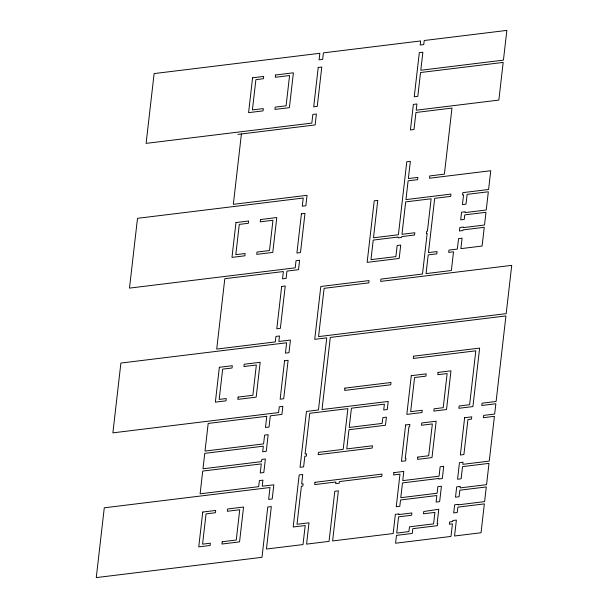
<?xml version="1.0" encoding="UTF-8"?>
<svg xmlns="http://www.w3.org/2000/svg" width="608" height="608" viewBox="0 0 608 608"><rect width="100%" height="100%" fill="white"/><g stroke="black" fill="none" stroke-linecap="round" stroke-linejoin="round"><path stroke-width="0.91" d="M241.414 133.958L233.335 204.334L307.055 195.312L305.854 205.755L302.298 206.188L303.232 198.033L137.507 218.318L129.496 288.116L295.222 267.832L296.043 260.657L299.607 260.224L298.52 269.678L286.938 271.1L286.102 278.411L282.538 278.844L283.381 271.533L224.8 278.7L216.722 349.076L275.302 341.909L275.933 336.429L279.49 335.996L278.859 341.468L290.442 340.054L288.99 352.686L285.433 353.126L286.619 342.775L120.893 363.06L112.883 432.858L278.608 412.574L279.27 406.813L282.826 406.38L281.907 414.42L270.324 415.842L269.04 427.044L265.476 427.477L266.768 416.275L208.187 423.442L205.018 451.068L263.591 443.893L264.602 435.092L268.166 434.659L266.251 451.349L262.686 451.79L263.332 446.181L204.752 453.355L202.981 468.791L261.562 461.616L261.812 459.405L265.377 458.964L263.819 472.545L260.254 472.978L261.296 463.904L202.722 471.071L200.108 493.818L258.689 486.651L259.38 480.594L262.945 480.16L262.246 486.21L273.828 484.796L272.202 498.963L268.637 499.404L270.005 487.517L104.28 507.802L96.269 577.6L261.995 557.316L267.763 507.019L271.328 506.586L266.448 549.032L303.012 544.563L305.193 525.525L293.193 526.999L299.174 474.924L302.731 474.491L301.652 483.938L303.118 483.755L302.86 486.035L301.386 486.218L297.016 524.278L309.016 522.804L306.569 544.122L329.05 541.371L334.803 491.264L338.36 490.823L332.606 540.938L393.163 533.528L395.367 514.353L398.924 513.92L398.848 514.558L411.882 512.962L411.616 515.25L398.59 516.838L396.728 533.087L408.933 531.597L409.48 526.832L433.595 523.883L434.91 512.392L423.487 513.79L423.746 511.51L438.778 509.261L437.152 523.45L437.737 523.374L437.471 525.662L412.779 528.686L412.232 533.444L396.462 535.374L395.565 543.218L450.999 536.431L452.443 523.83L449.342 524.21L449.601 521.922L452.709 521.542L452.823 520.516L456.388 520.083L454.556 535.998L481.042 532.752L484.348 503.895L457.87 507.14L457.262 512.468L453.697 512.901L454.632 504.807L458.189 504.374L458.136 504.853L484.614 501.615L486.294 486.947L459.815 490.192L459.063 496.759L455.506 497.192L456.692 486.856L460.248 486.423L460.081 487.905L486.56 484.667L488.999 463.38L462.521 466.625L461.122 478.808L457.566 479.241L459.473 462.627L463.03 462.186L462.787 464.337L489.265 461.1L494.403 416.336L483.368 417.688L483.626 415.401L494.669 414.048L495.847 403.765L481.787 405.483L482.053 403.203L496.105 401.478L505.932 315.932L330.296 337.432L322.02 409.541L388.208 401.44L387.281 409.541L383.716 409.974L384.385 404.16L351.432 408.188L349.22 427.447L382.174 423.411L382.842 417.59L386.407 417.156L385.472 425.258L348.962 429.727L346.758 448.917L372.438 445.778L372.18 448.058L318.159 454.678L318.425 452.39L343.201 449.358L347.875 408.629L309.761 413.296L305.079 454.024L306.554 453.842L306.295 456.129L304.821 456.304L303.605 466.868L300.048 467.309L306.462 411.441L318.455 409.974L326.739 337.866L314.739 339.332L320.804 286.482L369.056 280.577L368.79 282.864L324.102 288.329L318.562 336.612L506.19 313.644L511.731 265.362L380.661 281.405L380.92 279.125L422.499 274.033L427.15 233.48L426.428 233.571L426.694 231.283L427.416 231.2L431.133 198.778L405.688 201.886L401.972 234.308L414.823 232.735L414.565 235.022L401.706 236.596L401.607 237.439L398.05 237.88L398.149 237.029L373.213 240.084L370.971 259.646L395.899 256.599L397.176 245.495L400.733 245.062L399.198 258.446L367.148 262.367L374.216 200.807L377.773 200.366L373.479 237.796L398.407 234.749L406.79 161.743L410.347 161.31L408.371 178.554L417.886 177.392L417.62 179.672L408.105 180.834L405.954 199.606L450.938 194.096L450.68 196.384L434.697 198.337L428.465 252.609L437.076 251.56L436.818 253.84L428.207 254.896L426.056 273.6L451.372 270.499L453.515 251.796L448.681 252.388L448.947 250.101L457.338 249.075L458.546 238.594L462.103 238.161L460.902 248.642L482.098 246.042L484.257 227.293L463.053 229.892L462.977 230.546L459.42 230.979L459.815 227.483L463.38 227.042L463.311 227.605L484.515 225.013L485.974 212.298L464.77 214.89L464.254 219.427L460.697 219.868L461.571 212.207L465.135 211.774L465.036 212.602L486.24 210.011L488.33 191.771L467.126 194.37L466.009 204.159L462.445 204.592L463.57 194.803L462.544 194.932L462.81 192.645L488.596 189.491L490.747 170.719L429.491 178.22L429.75 175.932L444.395 174.146L451.98 108.072L415.956 112.488L413.995 129.512L410.438 129.952L413.372 104.409L416.928 103.976L416.214 110.2L498.856 100.084L503.181 62.411L420.538 72.527L417.802 96.353L414.246 96.794L419.315 52.638L422.872 52.204L420.804 70.247L503.439 60.131L506.852 30.4L424.217 40.516L423.746 44.589L420.189 45.022L420.652 40.949L323.41 52.858L322.658 59.409L319.094 59.85L319.846 53.291L154.12 73.576L146.11 143.374L311.836 123.09L312.831 114.441L316.388 114L315.134 124.936L237.857 134.398M202.745 512.035L198.748 546.873L210.087 545.482L210.345 543.202L202.57 544.152L206.044 513.882L215.437 512.734L215.703 510.446L202.745 512.035M219.359 367.293L215.361 402.131L225.986 400.832L226.244 398.544L219.184 399.41L222.657 369.14L232.051 367.992L232.309 365.704L219.359 367.293M235.972 222.551L231.975 257.389L244.872 255.808L245.13 253.528L235.798 254.668L239.271 224.398L248.376 223.28L248.634 221L235.972 222.551M252.586 77.809L248.588 112.647L263.059 110.876L263.325 108.589L252.411 109.926L255.884 79.656L263.416 78.736L263.682 76.448L252.586 77.809M238.116 397.092L237.85 399.38L256.173 397.138L260.171 362.292L244.18 364.253L243.914 366.54L256.348 365.013L252.875 395.284L238.116 397.092M275.546 74.997L275.28 77.284L289.575 75.529L286.102 105.8L275.188 107.137L274.93 109.425L289.4 107.654L293.398 72.808L275.546 74.997M222.209 541.751L221.95 544.031L239.552 541.88L243.557 507.034L227.567 508.995L227.308 511.282L239.734 509.755L236.254 540.026L222.209 541.751M260.505 219.549L260.239 221.829L272.962 220.271L269.488 250.542L256.994 252.069L256.736 254.357L272.787 252.396L276.784 217.55L260.505 219.549M281.664 286.467L276.807 328.814L280.364 328.373L285.228 286.026L281.664 286.467M284.559 360.742L280.144 399.198L283.7 398.764L288.116 360.308L284.559 360.742M301.424 213.803L296.917 253.042L300.481 252.601L304.98 213.37L301.424 213.803M318.22 67.465L313.705 106.818L317.262 106.385L321.784 67.032L318.22 67.465M314.99 482.304L314.724 484.584L335.867 482L335.677 483.641L339.234 483.208L339.424 481.566L381.756 476.383L382.014 474.096L314.99 482.304M344.896 388.132L344.637 390.42L390.746 384.773L391.005 382.485L344.896 388.132M393.885 472.644L393.619 474.932L399.98 474.149L396.241 506.738L399.798 506.304L400.528 499.981L436.848 495.535L436.096 502.079L439.652 501.646L441.431 486.195L437.866 486.636L437.106 493.248L400.786 497.694L402.481 482.912L438.809 478.466L438.74 479.013L442.305 478.58L443.711 466.328L440.146 466.769L439.067 476.186L402.747 480.632L403.803 471.428L393.885 472.644M405.627 424.946L401.447 461.335L405.696 460.818L405.962 458.531L405.27 458.614L408.926 426.801L409.61 426.717L409.876 424.43L405.627 424.946M411.282 375.683L406.836 414.39L421.967 412.543L422.226 410.256L410.658 411.669L414.58 377.53L425.95 376.139L426.216 373.852L411.282 375.683M413.516 356.189L413.258 358.477L475.813 350.824L469.627 404.723L459.124 406.007L458.865 408.295L472.918 406.57L479.636 348.103L413.516 356.189M417.825 457.079L417.567 459.367L431.992 457.596L436.172 421.215L421.739 422.978L421.481 425.266L432.349 423.936L428.693 455.749L417.825 457.079M438.079 372.4L437.821 374.688L447.146 373.548L443.224 407.687L434.089 408.804L433.831 411.092L446.523 409.534L450.969 370.827L438.079 372.4M464.626 417.726L460.347 455.012L463.904 454.571L467.924 419.581L471.496 419.14L471.762 416.852L464.626 417.726"/></g></svg>
